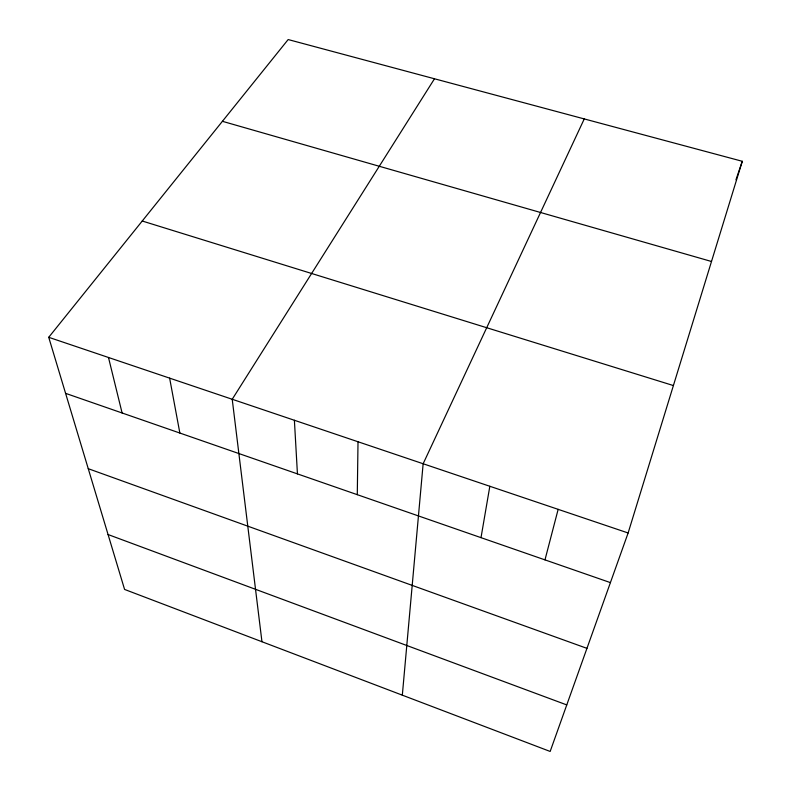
<?xml version="1.0" encoding="UTF-8"?>
<svg xmlns="http://www.w3.org/2000/svg" width="791" height="791" viewBox="0 0 791 791"><rect width="100%" height="100%" fill="white"/><g stroke="black" fill="none" stroke-linecap="round" stroke-linejoin="round"><path stroke-width="1.19" d="M357.285 494.672L358.016 441.754M402.322 695.17L423.145 463.753L584.252 118.927M481.007 537.653L489.837 486.277M544.979 559.87L558.149 509.345M628.123 532.976L742.274 161.285L288.161 39.55L48.726 337.302L124.582 589.433L550.16 751.45L628.123 532.976L48.726 337.302M735.966 179.794L742.274 161.285M434.486 78.784L232.218 399.277L261.959 641.738M222.409 121.31L711.505 261.485M142.242 221.015L673.398 385.553M65.584 393.345L610.415 582.611M88.256 468.687L586.952 648.353M108.07 534.538L566.771 704.919M108.486 357.483L122.101 412.971M169.63 378.138L179.854 433.033M294.39 420.268L297.436 473.888"/></g></svg>
